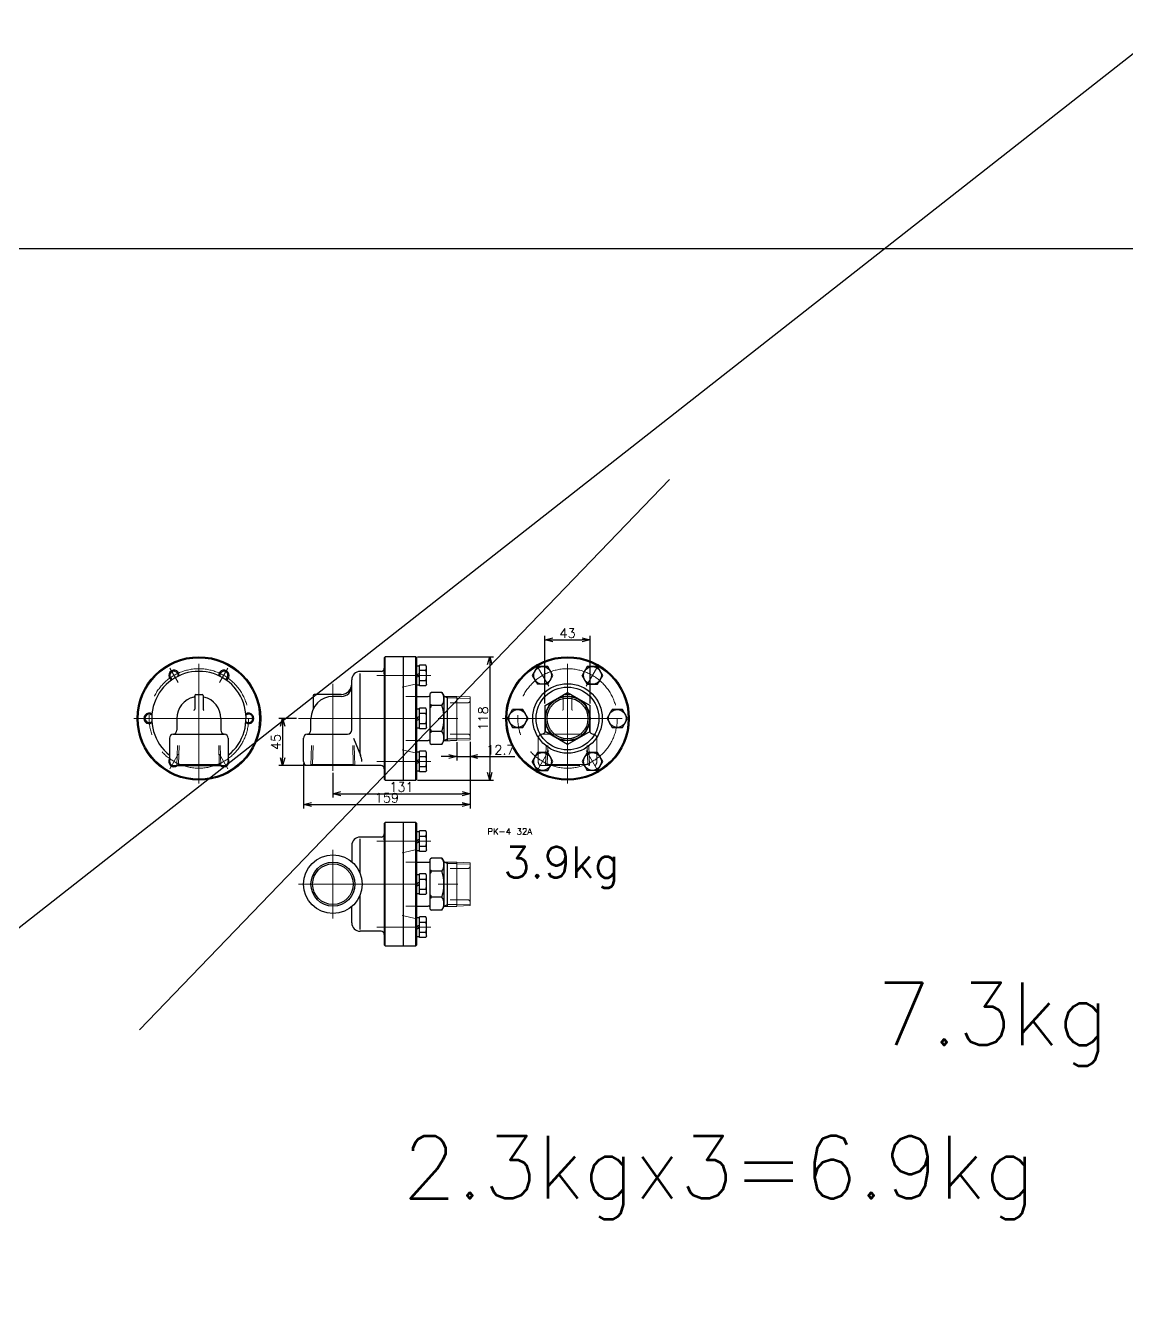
# Model space of a CAD drawing. Header units: millimetres. Extents: x -16130 to 36813, y -8099 to 27484.
# Drawn here: x -4125 to -3074, y 2422 to 3652 of the extents above; entities that cross this region are included whole.
import ezdxf

# ---------------------------------------------------------------- set-up
doc = ezdxf.new("R2010")
doc.units = ezdxf.units.MM
doc.header["$LTSCALE"] = 6
doc.header["$PDMODE"] = 99
doc.header["$PDSIZE"] = 1
doc.linetypes.add('CENTER2', pattern=[28.575, 19.05, -3.175, 3.175, -3.175])
doc.linetypes.add('HIDDEN', pattern=[9.525, 6.35, -3.175])
for name, color, linetype, lineweight in [('04_HIDDEN', 2, 'HIDDEN', 13), ('05_CENTER', 4, 'CENTER2', 13), ('08_DIM', 3, 'Continuous', 13)]:
    doc.layers.add(name, color=color, linetype=linetype, lineweight=lineweight)
doc.layers.add('10_DRAFT', color=8, linetype='Continuous', lineweight=0, plot=False)
doc.styles.add('KSS_TXT', font='txt.shx', dxfattribs={"bigfont": 'extfont2.shx'})
doc.dimstyles.new('KSS_DIM', dxfattribs={"dimtxt": 3, "dimasz": 2.5, "dimexe": 1.25, "dimexo": 0.625, "dimtad": 1, "dimdsep": 46, "dimtxsty": 'KSS_TXT', "dimblk": 'OPEN30', "dimcen": 0, "dimazin": 2, "dimtfac": 0.75, "dimtmove": 0, "dimatfit": 3, "dimldrblk": 'OPEN30', "dimfxl": 1, "dimtolj": 1, "dimarcsym": 0})

# ---------------------------------------------------------------- blocks, each defined once
blk = doc.blocks.new('_Open30')
at = {"color": 0, "linetype": 'ByBlock', "lineweight": -2}
for p, q in [((-1, 0.27), (0, 0)), ((0, 0), (-1, -0.27)), ((0, 0), (-1, 0))]:
    blk.add_line(p, q, dxfattribs=at)
blk = doc.blocks.new('*D1551')
at = {"layer": '08_DIM', "color": 0, "lineweight": -2, "transparency": 16777216}
for p, q in [((-3700.5, 2968.1), (-3700.5, 2914.9)), ((-3831.5, 2938.6), (-3831.5, 2914.9)), ((-3824, 2918.6), (-3708, 2918.6))]:
    blk.add_line(p, q, dxfattribs=at)
at = {"layer": 'Defpoints', "color": 0, "transparency": 16777216}
for p in [(-3700.5, 2969.9), (-3831.5, 2940.5), (-3700.5, 2918.6)]:
    blk.add_point(p, dxfattribs=at)
at = {"layer": '08_DIM', "color": 0, "lineweight": -2, "transparency": 16777216, "xscale": 7.5, "yscale": 7.5, "zscale": 7.5, "rotation": 180}
blk.add_blockref('_Open30', (-3831.5, 2918.6), dxfattribs=at)
at = {"layer": '08_DIM', "color": 0, "lineweight": -2, "transparency": 16777216, "xscale": 7.5, "yscale": 7.5, "zscale": 7.5}
blk.add_blockref('_Open30', (-3700.5, 2918.6), dxfattribs=at)
at = {"layer": '08_DIM', "color": 0, "transparency": 16777216, "insert": (-3766, 2925), "char_height": 9, "attachment_point": 5, "style": 'KSS_TXT'}
blk.add_mtext('\\A1;131', dxfattribs=at)
blk = doc.blocks.new('*D1552')
at = {"layer": '08_DIM', "color": 0, "lineweight": -2, "transparency": 16777216}
for p, q in [((-3700.5, 2968.1), (-3700.5, 2904.5)), ((-3859.5, 2947.6), (-3859.5, 2904.5)), ((-3852, 2908.3), (-3708, 2908.3))]:
    blk.add_line(p, q, dxfattribs=at)
at = {"layer": 'Defpoints', "color": 0, "transparency": 16777216}
for p in [(-3700.5, 2969.9), (-3859.5, 2949.5), (-3700.5, 2908.3)]:
    blk.add_point(p, dxfattribs=at)
at = {"layer": '08_DIM', "color": 0, "lineweight": -2, "transparency": 16777216, "xscale": 7.5, "yscale": 7.5, "zscale": 7.5, "rotation": 180}
blk.add_blockref('_Open30', (-3859.5, 2908.3), dxfattribs=at)
at = {"layer": '08_DIM', "color": 0, "lineweight": -2, "transparency": 16777216, "xscale": 7.5, "yscale": 7.5, "zscale": 7.5}
blk.add_blockref('_Open30', (-3700.5, 2908.3), dxfattribs=at)
at = {"layer": '08_DIM', "color": 0, "transparency": 16777216, "insert": (-3780, 2914.7), "char_height": 9, "attachment_point": 5, "style": 'KSS_TXT'}
blk.add_mtext('\\A1;159', dxfattribs=at)
blk = doc.blocks.new('*D1553')
at = {"layer": '08_DIM', "color": 0, "lineweight": -2, "transparency": 16777216}
for p, q in [((-3866.3, 2990.5), (-3883.2, 2990.5)), ((-3879.5, 2983), (-3879.5, 2953)), ((-3859.8, 2945.5), (-3883.2, 2945.5))]:
    blk.add_line(p, q, dxfattribs=at)
at = {"layer": 'Defpoints', "color": 0, "transparency": 16777216}
for p in [(-3864.5, 2990.5), (-3879.5, 2945.5), (-3857.9, 2945.5)]:
    blk.add_point(p, dxfattribs=at)
at = {"layer": '08_DIM', "color": 0, "lineweight": -2, "transparency": 16777216, "xscale": 7.5, "yscale": 7.5, "zscale": 7.5}
for p, rotation in [((-3879.5, 2990.5), 90), ((-3879.5, 2945.5), 270)]:
    blk.add_blockref('_Open30', p, dxfattribs=dict(at, rotation=rotation))
at = {"layer": '08_DIM', "color": 0, "transparency": 16777216, "insert": (-3885.9, 2968), "char_height": 9, "attachment_point": 5, "rotation": 90, "style": 'KSS_TXT'}
blk.add_mtext('\\A1;45', dxfattribs=at)
blk = doc.blocks.new('*D1554')
at = {"layer": '08_DIM', "color": 0, "lineweight": -2, "transparency": 16777216}
for p, q in [((-3750.6, 3049.5), (-3678, 3049.5)), ((-3681.8, 3042), (-3681.8, 2939)), ((-3750.6, 2931.5), (-3678, 2931.5))]:
    blk.add_line(p, q, dxfattribs=at)
at = {"layer": 'Defpoints', "color": 0, "transparency": 16777216}
for p in [(-3752.5, 3049.5), (-3752.5, 2931.5), (-3681.8, 2931.5)]:
    blk.add_point(p, dxfattribs=at)
at = {"layer": '08_DIM', "color": 0, "lineweight": -2, "transparency": 16777216, "xscale": 7.5, "yscale": 7.5, "zscale": 7.5}
for p, rotation in [((-3681.8, 3049.5), 90), ((-3681.8, 2931.5), 270)]:
    blk.add_blockref('_Open30', p, dxfattribs=dict(at, rotation=rotation))
at = {"layer": '08_DIM', "color": 0, "transparency": 16777216, "insert": (-3688.1, 2990.5), "char_height": 9, "attachment_point": 5, "rotation": 90, "style": 'KSS_TXT'}
blk.add_mtext('\\A1;118', dxfattribs=at)
blk = doc.blocks.new('*D1555')
at = {"layer": '08_DIM', "color": 0, "lineweight": -2, "transparency": 16777216}
for p, q in [((-3629, 3004.8), (-3629, 3069.4)), ((-3621.5, 3065.6), (-3593.5, 3065.6)), ((-3586, 3004.8), (-3586, 3069.4))]:
    blk.add_line(p, q, dxfattribs=at)
at = {"layer": 'Defpoints', "color": 0, "transparency": 16777216}
for p in [(-3586, 3065.6), (-3629, 3002.9), (-3586, 3002.9)]:
    blk.add_point(p, dxfattribs=at)
at = {"layer": '08_DIM', "color": 0, "lineweight": -2, "transparency": 16777216, "xscale": 7.5, "yscale": 7.5, "zscale": 7.5, "rotation": 180}
blk.add_blockref('_Open30', (-3629, 3065.6), dxfattribs=at)
at = {"layer": '08_DIM', "color": 0, "lineweight": -2, "transparency": 16777216, "xscale": 7.5, "yscale": 7.5, "zscale": 7.5}
blk.add_blockref('_Open30', (-3586, 3065.6), dxfattribs=at)
at = {"layer": '08_DIM', "color": 0, "transparency": 16777216, "insert": (-3607.5, 3072), "char_height": 9, "attachment_point": 5, "style": 'KSS_TXT'}
blk.add_mtext('\\A1;43', dxfattribs=at)
blk = doc.blocks.new('PK-4 32Ac_1_1')
at = {"color": 0}
for p, q in [((-28.7, 49.6), (-33.6, 41.1)), ((-18.8, 49.6), (-28.7, 49.6)), ((-13.9, 41.1), (-18.8, 49.6)), ((18.8, 49.6), (13.9, 41.1)), ((28.7, 49.6), (18.8, 49.6)), ((33.6, 41.1), (28.7, 49.6)), ((-33.6, 41.1), (-28.7, 32.6)), ((-18.8, 32.6), (-13.9, 41.1)), ((18.8, 32.6), (13.9, 41.1)), ((28.7, 32.6), (33.6, 41.1)), ((-18.8, 32.6), (-28.7, 32.6)), ((-21.5, 12.4), (0, 24.8)), ((0, 24.8), (21.5, 12.4)), ((18.8, 32.6), (28.7, 32.6)), ((-21.5, -12.4), (-21.5, 12.4)), ((21.5, -12.4), (21.5, 12.4)), ((-57.3, 0), (-52.4, 8.5)), ((-57.3, 0), (-52.4, -8.5)), ((-42.6, 8.5), (-52.4, 8.5)), ((-37.7, 0), (-42.6, 8.5)), ((-42.6, -8.5), (-37.7, 0)), ((37.7, 0), (42.6, 8.5)), ((37.7, 0), (42.6, -8.5)), ((52.4, 8.5), (42.6, 8.5)), ((57.3, 0), (52.4, 8.5)), ((52.4, -8.5), (57.3, 0)), ((-52.4, -8.5), (-42.6, -8.5)), ((42.6, -8.5), (52.4, -8.5)), ((0, -24.8), (-21.5, -12.4)), ((21.5, -12.4), (0, -24.8)), ((-28.7, -32.6), (-33.6, -41.1)), ((-18.8, -32.6), (-28.7, -32.6)), ((-13.9, -41.1), (-18.8, -32.6)), ((18.8, -32.6), (13.9, -41.1)), ((28.7, -32.6), (18.8, -32.6)), ((33.6, -41.1), (28.7, -32.6)), ((-28.7, -49.6), (-33.6, -41.1)), ((-18.8, -49.6), (-13.9, -41.1)), ((13.9, -41.1), (18.8, -49.6)), ((28.7, -49.6), (33.6, -41.1)), ((-28.7, -49.6), (-18.8, -49.6)), ((28.7, -49.6), (18.8, -49.6))]:
    blk.add_line(p, q, dxfattribs=at)
for centre, radius in [((0, 0), 59), ((0, 0), 58), ((-23.8, 41.1), 8.5), ((23.8, 41.1), 8.5), ((0, 0), 33.2), ((0, 0), 30), ((0, 0), 21.5), ((0, 0), 21), ((0, 0), 19.5), ((-47.5, 0), 8.5), ((47.5, 0), 8.5), ((-23.8, -41.1), 8.5), ((23.8, -41.1), 8.5)]:
    blk.add_circle(centre, radius, dxfattribs=at)
at = {"layer": '04_HIDDEN', "color": 0}
for p, q in [((-4, 22), (-4, 8.9)), ((-3, 23), (3, 23)), ((4, 22), (4, 8.9)), ((-21, 0), (-21, -11.1)), ((21, 0), (21, -11.1)), ((-28, -19), (-28, -41)), ((-24.5, -15), (24.5, -15)), ((28, -19), (28, -41)), ((-21, -45), (-20.4, -26)), ((-19.4, -44.1), (-18.9, -26)), ((19.4, -44.1), (18.9, -26)), ((21, -45), (20.4, -26)), ((-26.5, -45), (26.5, -45)), ((-19.4, -44.1), (-21, -45)), ((-19.4, -44.1), (19.4, -44.1)), ((19.4, -44.1), (21, -45))]:
    blk.add_line(p, q, dxfattribs=at)
for centre, radius, start, end in [((0, 0), 21, 103.1366, 180), ((-5, 21.4), 1, 283.1366, 0), ((-3, 22), 1, 90, 180), ((3, 22), 1, 0, 90), ((5, 21.4), 1, 180, 256.8634), ((0, 0), 21, 0, 76.8634), ((-5, 8.9), 1, 283.1366, 0), ((5, 8.9), 1, 180, 256.8634), ((-25, -11.1), 4, 277.1808, 0), ((25, -11.1), 4, 180, 262.8192), ((-24, -19), 4, 97.1808, 180), ((24, -19), 4, 0, 82.8192), ((-22, -41), 6, 180, 221.8103), ((22, -41), 6, 318.1897, 0)]:
    blk.add_arc(centre, radius, start, end, dxfattribs=at)
at = {"layer": '05_CENTER', "color": 0}
for p, q in [((0, -62), (0, 62)), ((-29.8, 51.5), (-17.8, 30.7)), ((29.8, 51.5), (17.8, 30.7)), ((-62, 0), (62, 0)), ((-29.8, -51.5), (-17.8, -30.7)), ((29.8, -51.5), (17.8, -30.7))]:
    blk.add_line(p, q, dxfattribs=at)
blk.add_circle((0, 0), 47.5, dxfattribs=at)
blk = doc.blocks.new('PK-4 32Ad_1_1')
at = {"color": 0}
for p, q in [((-4, 22), (-4, 8.9)), ((-3, 23), (3, 23)), ((4, 22), (4, 8.9)), ((-21, 0), (-21, -11.1)), ((21, 0), (21, -11.1)), ((-28, -19), (-28, -41)), ((-24.5, -15), (24.5, -15)), ((28, -19), (28, -41)), ((-26.5, -45), (26.5, -45))]:
    blk.add_line(p, q, dxfattribs=at)
for radius in [59, 58]:
    blk.add_circle((0, 0), radius, dxfattribs=at)
for centre, radius, start, end in [((0, 0), 45, 308.4786, 231.5214), ((-23.8, 41.1), 5, 357.3522, 242.6478), ((-23.8, 41.1), 4, 349.4088, 250.5912), ((23.8, 41.1), 5, 297.3522, 182.6478), ((23.8, 41.1), 4, 289.4088, 190.5912), ((0, 0), 21, 103.1366, 180), ((-5, 21.4), 1, 283.1366, 0), ((-3, 22), 1, 90, 180), ((3, 22), 1, 0, 90), ((5, 21.4), 1, 180, 256.8634), ((0, 0), 21, 0, 76.8634), ((-47.5, 0), 5, 57.3522, 302.6478), ((-47.5, 0), 4, 49.4088, 310.5912), ((-5, 8.9), 1, 283.1366, 0), ((5, 8.9), 1, 180, 256.8634), ((47.5, 0), 5, 237.3522, 122.6478), ((47.5, 0), 4, 229.4088, 130.5912), ((-25, -11.1), 4, 277.1808, 0), ((25, -11.1), 4, 180, 262.8192), ((-24, -19), 4, 97.1808, 180), ((24, -19), 4, 0, 82.8192), ((-23.8, -41.1), 5, 148.2117, 309.3977), ((-22, -41), 6, 180, 221.8103), ((-23.8, -41.1), 4, 255.005, 284.995), ((23.8, -41.1), 5, 230.6023, 31.7883), ((23.8, -41.1), 4, 255.005, 284.995), ((22, -41), 6, 318.1897, 0)]:
    blk.add_arc(centre, radius, start, end, dxfattribs=at)
at = {"layer": '04_HIDDEN', "color": 0}
for p, q in [((-21, -45), (-20.4, -26)), ((-19.4, -44.1), (-18.9, -26)), ((19.4, -44.1), (18.9, -26)), ((21, -45), (20.4, -26)), ((-19.4, -44.1), (-21, -45)), ((-19.4, -44.1), (19.4, -44.1)), ((19.4, -44.1), (21, -45))]:
    blk.add_line(p, q, dxfattribs=at)
at = {"layer": '05_CENTER', "color": 0}
for p, q in [((0, -62), (0, 62)), ((-19.8, 34.2), (-27.8, 48.1)), ((19.8, 34.2), (27.8, 48.1)), ((-62, 0), (62, 0)), ((-19.8, -34.2), (-27.8, -48.1)), ((19.8, -34.2), (27.8, -48.1))]:
    blk.add_line(p, q, dxfattribs=at)
blk.add_circle((0, 0), 47.5, dxfattribs=at)
blk = doc.blocks.new('PK-4 32Aa_1_1')
at = {"color": 0}
for p, q in [((-74.6, 59), (-75.6, 58)), ((-75.6, 58), (-75.6, -58)), ((-45.6, 59), (-74.6, 59)), ((-74.6, -59), (-74.6, 59)), ((-57.6, 59), (-57.6, -59)), ((-45.6, 59), (-44.6, 58)), ((-45.6, -59), (-45.6, 59)), ((-44.6, -58), (-44.6, 58)), ((-44.6, 50.3), (-42.1, 50.3)), ((-36, 50.9), (-42.1, 50.9)), ((-42.1, 31.3), (-42.1, 50.9)), ((-35.1, 49.4), (-36, 50.9)), ((-35.1, 32.9), (-35.1, 49.4)), ((-106.6, 36.8), (-106.6, 37)), ((-106.6, -11), (-106.6, 37)), ((-78.6, 45), (-98.6, 45)), ((-98.6, -33.7), (-98.6, 43)), ((-75.6, 42.5), (-75.6, 48)), ((-42.1, 43), (-44.6, 41.8)), ((-42.1, 40.5), (-44.6, 39.3)), ((-42.1, 46), (-36, 46)), ((-42.1, 31.9), (-44.6, 31.9)), ((-42.1, 36.2), (-36, 36.2)), ((-36, 31.3), (-42.1, 31.3)), ((-35.1, 32.9), (-36, 31.3)), ((-30.6, 24.8), (-31.6, 23.8)), ((-20.5, 24.8), (-30.6, 24.8)), ((-20.5, 24.8), (-18.6, 21.5)), ((-143.6, 21), (-143.6, 8.9)), ((-116.6, 23), (-141.6, 23)), ((-116.6, 21), (-124.6, 21)), ((-44.6, 21), (-33.6, 21)), ((-31.6, -23.8), (-31.6, 23.8)), ((-20.5, 12.4), (-30.6, 12.4)), ((-18.6, 21.5), (-18.6, -21.5)), ((-18.6, 21.3), (-6.3, 20.9)), ((-15.6, 19.8), (-18.6, 21.3)), ((-15.6, 21.2), (-15.6, -21.2)), ((-6.3, 19.5), (-15.6, 19.8)), ((-145.6, -11.1), (-145.6, 0)), ((-44.6, 9.2), (-42.1, 9.2)), ((-42.1, 1.9), (-44.6, 0.6)), ((-42.1, -9.8), (-42.1, 9.8)), ((-36, 9.8), (-42.1, 9.8)), ((-42.1, 4.9), (-36, 4.9)), ((-35.1, 8.2), (-36, 9.8)), ((-35.1, -8.2), (-35.1, 8.2)), ((-42.1, -0.6), (-44.6, -1.9)), ((-42.1, -9.2), (-44.6, -9.2)), ((-42.1, -4.9), (-36, -4.9)), ((-36, -9.8), (-42.1, -9.8)), ((-35.1, -8.2), (-36, -9.8)), ((-152.6, -41), (-152.6, -19)), ((-149.1, -15), (-110.6, -15)), ((-105, -19), (-98.4, -35.2)), ((-44.6, -21), (-33.6, -21)), ((-31.6, -23.8), (-30.6, -24.8)), ((-20.5, -12.4), (-30.6, -12.4)), ((-20.5, -24.8), (-18.6, -21.5)), ((-15.6, -19.8), (-18.6, -21.3)), ((-18.6, -21.3), (-6.3, -20.9)), ((-6.3, -19.5), (-15.6, -19.8)), ((-44.6, -31.9), (-42.1, -31.9)), ((-36, -31.3), (-42.1, -31.3)), ((-42.1, -50.9), (-42.1, -31.3)), ((-42.1, -36.2), (-36, -36.2)), ((-35.1, -32.9), (-36, -31.3)), ((-35.1, -49.4), (-35.1, -32.9)), ((-20.5, -24.8), (-30.6, -24.8)), ((-78.6, -45), (-151.1, -45)), ((-144, -44.1), (-145.6, -45)), ((-78.6, -45), (-98.6, -45)), ((-42.1, -39.3), (-44.6, -40.5)), ((-42.1, -41.8), (-44.6, -43)), ((-42.1, -46), (-36, -46)), ((-75.6, -58), (-74.6, -59)), ((-74.6, -59), (-45.6, -59)), ((-44.6, -58), (-45.6, -59)), ((-42.1, -50.3), (-44.6, -50.3)), ((-36, -50.9), (-42.1, -50.9)), ((-35.1, -49.4), (-36, -50.9))]:
    blk.add_line(p, q, dxfattribs=at)
for centre, radius, start, end in [((-98.6, 37), 8, 90, 180), ((-78.6, 48), 3, 270, 0), ((-38.9, 48.5), 3.8, 319.8693, 0), ((-49, 41.1), 13.9, 339.3001, 20.6999), ((-116.6, 33), 10, 270, 0), ((-116.6, 31), 10, 270, 0), ((-38.9, 33.8), 3.8, 0, 40.1307), ((-29.6, 18.6), 11, 325.6158, 34.3842), ((-124.6, 0), 21, 90, 180), ((-141.6, 21), 2, 90, 180), ((-33.6, 23), 2, 270, 0), ((-31.7, 12.4), 1.08, 0, 85.9914), ((-33.4, 12.4), 2.8, 310.0113, 0), ((-59.7, 0), 41.1, 342.412, 17.588), ((-38.9, 7.3), 3.8, 319.8693, 0), ((-49, 0), 13.9, 339.3001, 20.6999), ((-149.6, -11.1), 4, 277.1808, 0), ((-110.6, -11), 4, 270, 0), ((-38.9, -7.3), 3.8, 0, 40.1307), ((-33.4, -12.4), 2.8, 0, 49.9887), ((-148.6, -19), 4, 97.1808, 180), ((-33.6, -23), 2, 0, 90), ((-31.7, -12.4), 1.08, 274.0086, 0), ((-29.6, -18.6), 11, 325.6158, 34.3842), ((-93.6, -33.7), 5, 180, 202.1936), ((-124.6, -45), 28, 8.2132, 20.4265), ((-38.9, -33.8), 3.8, 319.8693, 0), ((-49, -41.1), 13.9, 339.3001, 20.6999), ((-146.6, -41), 6, 180, 221.8103), ((-78.6, -48), 3, 0, 90), ((-38.9, -48.5), 3.8, 0, 40.1307)]:
    blk.add_arc(centre, radius, start, end, dxfattribs=at)
at = {"layer": '04_HIDDEN', "color": 0}
for p, q in [((-58.6, 30), (-44.6, 33.2)), ((-44.6, 21), (-55.1, 21)), ((4.4, 15), (-12.6, 15)), ((-44.6, -21), (-55.1, -21)), ((4.4, -15), (-12.6, -15)), ((-145.6, -45), (-145, -26)), ((-144, -44.1), (-143.5, -26)), ((-105.2, -44.1), (-105.7, -26)), ((-103.6, -45), (-104.2, -26)), ((-58.6, -30), (-44.6, -33.2)), ((-144, -44.1), (-105.2, -44.1)), ((-105.2, -44.1), (-103.6, -45))]:
    blk.add_line(p, q, dxfattribs=at)
for centre, start, end in [((4.4, 17), 270, 0), ((4.4, -17), 0, 90)]:
    blk.add_arc(centre, 2, start, end, dxfattribs=at)
at = {"layer": '05_CENTER', "color": 0}
for p, q in [((-82.6, 41.1), (-31.1, 41.1)), ((-124.6, -50), (-124.6, 33)), ((-157.6, 0), (11.4, 0)), ((-82.6, -41.1), (-31.1, -41.1))]:
    blk.add_line(p, q, dxfattribs=at)
at = {"layer": '10_DRAFT'}
for p, q in [((-6.3, 20.9), (6.4, 20.5)), ((-6.3, 20.9), (-6.3, -20.9)), ((6.4, 19.1), (-6.3, 19.5)), ((6.4, 20.5), (6.4, -20.5)), ((6.4, -19.1), (-6.3, -19.5)), ((-6.3, -20.9), (6.4, -20.5))]:
    blk.add_line(p, q, dxfattribs=at)
blk = doc.blocks.new('*D1601')
at = {"layer": '08_DIM', "color": 0, "lineweight": -2, "transparency": 16777216}
for p, q in [((-3713.2, 2967.7), (-3713.2, 2950.4)), ((-3700.5, 2968.1), (-3700.5, 2950.4)), ((-3720.7, 2954.1), (-3728.2, 2954.1)), ((-3713.2, 2954.1), (-3700.5, 2954.1)), ((-3693, 2954.1), (-3657.7, 2954.1))]:
    blk.add_line(p, q, dxfattribs=at)
at = {"layer": 'Defpoints', "color": 0, "transparency": 16777216}
for p in [(-3713.2, 2969.6), (-3700.5, 2969.9), (-3700.5, 2954.1)]:
    blk.add_point(p, dxfattribs=at)
at = {"layer": '08_DIM', "color": 0, "lineweight": -2, "transparency": 16777216, "xscale": 7.5, "yscale": 7.5, "zscale": 7.5}
blk.add_blockref('_Open30', (-3713.2, 2954.1), dxfattribs=at)
at = {"layer": '08_DIM', "color": 0, "lineweight": -2, "transparency": 16777216, "xscale": 7.5, "yscale": 7.5, "zscale": 7.5, "rotation": 180}
blk.add_blockref('_Open30', (-3700.5, 2954.1), dxfattribs=at)
at = {"layer": '08_DIM', "color": 0, "transparency": 16777216, "insert": (-3671.6, 2960.5), "char_height": 9, "attachment_point": 5, "style": 'KSS_TXT'}
blk.add_mtext('\\A1;12.7', dxfattribs=at)
blk = doc.blocks.new('PK-4 32Ab_1_1')
at = {"color": 0}
for p, q in [((-74.6, 59), (-75.6, 58)), ((-75.6, 58), (-75.6, -58)), ((-45.6, 59), (-74.6, 59)), ((-74.6, -59), (-74.6, 59)), ((-57.6, 59), (-57.6, -59)), ((-45.6, 59), (-44.6, 58)), ((-45.6, -59), (-45.6, 59)), ((-44.6, -58), (-44.6, 58)), ((-44.6, 50.3), (-42.1, 50.3)), ((-36, 50.9), (-42.1, 50.9)), ((-42.1, 31.3), (-42.1, 50.9)), ((-35.1, 49.4), (-36, 50.9)), ((-35.1, 32.9), (-35.1, 49.4)), ((-106.6, 36.8), (-106.6, 37)), ((-78.6, 45), (-98.6, 45)), ((-98.6, 10.4), (-98.6, 43.2)), ((-75.6, 42.5), (-75.6, 48)), ((-42.1, 43), (-44.6, 41.8)), ((-42.1, 40.5), (-44.6, 39.3)), ((-42.1, 46), (-36, 46)), ((-106.6, 36.8), (-106.6, 21.4)), ((-42.1, 31.9), (-44.6, 31.9)), ((-42.1, 36.2), (-36, 36.2)), ((-36, 31.3), (-42.1, 31.3)), ((-35.1, 32.9), (-36, 31.3)), ((-30.6, 24.8), (-31.6, 23.8)), ((-20.5, 24.8), (-30.6, 24.8)), ((-20.5, 24.8), (-18.6, 21.5)), ((-44.6, 21), (-33.6, 21)), ((-31.6, -23.8), (-31.6, 23.8)), ((-20.5, 12.4), (-30.6, 12.4)), ((-18.6, 21.5), (-18.6, -21.5)), ((-18.6, 21.3), (-6.3, 20.9)), ((-15.6, 19.8), (-18.6, 21.3)), ((-15.6, 21.2), (-15.6, -21.2)), ((-6.3, 19.5), (-15.6, 19.8)), ((-44.6, 9.2), (-42.1, 9.2)), ((-42.1, 1.9), (-44.6, 0.6)), ((-42.1, -9.8), (-42.1, 9.8)), ((-36, 9.8), (-42.1, 9.8)), ((-42.1, 4.9), (-36, 4.9)), ((-35.1, 8.2), (-36, 9.8)), ((-35.1, -8.2), (-35.1, 8.2)), ((-98.6, -43.2), (-98.6, -10.4)), ((-42.1, -0.6), (-44.6, -1.9)), ((-42.1, -9.2), (-44.6, -9.2)), ((-42.1, -4.9), (-36, -4.9)), ((-36, -9.8), (-42.1, -9.8)), ((-35.1, -8.2), (-36, -9.8)), ((-106.6, -36.8), (-106.6, -21.4)), ((-44.6, -21), (-33.6, -21)), ((-31.6, -23.8), (-30.6, -24.8)), ((-20.5, -12.4), (-30.6, -12.4)), ((-20.5, -24.8), (-18.6, -21.5)), ((-15.6, -19.8), (-18.6, -21.3)), ((-18.6, -21.3), (-6.3, -20.9)), ((-6.3, -19.5), (-15.6, -19.8)), ((-106.6, -36.8), (-106.6, -37)), ((-44.6, -31.9), (-42.1, -31.9)), ((-36, -31.3), (-42.1, -31.3)), ((-42.1, -50.9), (-42.1, -31.3)), ((-42.1, -36.2), (-36, -36.2)), ((-35.1, -32.9), (-36, -31.3)), ((-35.1, -49.4), (-35.1, -32.9)), ((-20.5, -24.8), (-30.6, -24.8)), ((-78.6, -45), (-98.6, -45)), ((-78.6, -45), (-98.6, -45)), ((-78.6, -45), (-98.6, -45)), ((-42.1, -39.3), (-44.6, -40.5)), ((-42.1, -41.8), (-44.6, -43)), ((-42.1, -46), (-36, -46)), ((-75.6, -58), (-74.6, -59)), ((-74.6, -59), (-45.6, -59)), ((-44.6, -58), (-45.6, -59)), ((-42.1, -50.3), (-44.6, -50.3)), ((-36, -50.9), (-42.1, -50.9)), ((-35.1, -49.4), (-36, -50.9))]:
    blk.add_line(p, q, dxfattribs=at)
for radius in [28, 21, 19.4]:
    blk.add_circle((-124.6, 0), radius, dxfattribs=at)
for centre, radius, start, end in [((-98.6, 37), 8, 90, 180), ((-78.6, 48), 3, 270, 0), ((-38.9, 48.5), 3.8, 319.8693, 0), ((-49, 41.1), 13.9, 339.3001, 20.6999), ((-38.9, 33.8), 3.8, 0, 40.1307), ((-29.6, 18.6), 11, 325.6158, 34.3842), ((-33.6, 23), 2, 270, 0), ((-31.7, 12.4), 1.08, 0, 85.9914), ((-33.4, 12.4), 2.8, 310.0113, 0), ((-59.7, 0), 41.1, 342.412, 17.588), ((-38.9, 7.3), 3.8, 319.8693, 0), ((-49, 0), 13.9, 339.3001, 20.6999), ((-38.9, -7.3), 3.8, 0, 40.1307), ((-33.4, -12.4), 2.8, 0, 49.9887), ((-33.6, -23), 2, 0, 90), ((-31.7, -12.4), 1.08, 274.0086, 0), ((-29.6, -18.6), 11, 325.6158, 34.3842), ((-38.9, -33.8), 3.8, 319.8693, 0), ((-49, -41.1), 13.9, 339.3001, 20.6999), ((-98.6, -37), 8, 180, 270), ((-78.6, -48), 3, 0, 90), ((-78.6, -48), 3, 0, 90), ((-38.9, -48.5), 3.8, 0, 40.1307)]:
    blk.add_arc(centre, radius, start, end, dxfattribs=at)
at = {"layer": '04_HIDDEN', "color": 0}
for p, q in [((-58.6, 30), (-44.6, 33.2)), ((-44.6, 21), (-55.1, 21)), ((4.4, 15), (-12.6, 15)), ((-44.6, -21), (-55.1, -21)), ((4.4, -15), (-12.6, -15)), ((-58.6, -30), (-44.6, -33.2))]:
    blk.add_line(p, q, dxfattribs=at)
for centre, start, end in [((4.4, 17), 270, 0), ((4.4, -17), 0, 90)]:
    blk.add_arc(centre, 2, start, end, dxfattribs=at)
at = {"layer": '05_CENTER', "color": 0}
for p, q in [((-82.6, 41.1), (-31.1, 41.1)), ((-124.6, -32.9), (-124.6, 32.9)), ((-157.6, 0), (11.4, 0)), ((-82.6, -41.1), (-31.1, -41.1))]:
    blk.add_line(p, q, dxfattribs=at)
at = {"layer": '10_DRAFT'}
for p, q in [((-6.3, 20.9), (6.4, 20.5)), ((-6.3, 20.9), (-6.3, -20.9)), ((6.4, 19.1), (-6.3, 19.5)), ((6.4, 20.5), (6.4, -20.5)), ((6.4, -19.1), (-6.3, -19.5)), ((-6.3, -20.9), (6.4, -20.5))]:
    blk.add_line(p, q, dxfattribs=at)

msp = doc.modelspace()

# ---------------------------------------------------------------- linework, layer by layer
at = {"color": 2}
msp.add_line((-1466.0164, 4882.37819), (-14764.10563, -5554.72697), dxfattribs=at)
at = {"color": 3}
msp.add_line((-3510.17789, 3218.80836), (-4016.32482, 2693.12503), dxfattribs=at)
at = {"color": 2}
msp.add_lwpolyline([(-5148.42613, -1211.29119), (-2112.40419, -1211.29119), (-2112.40419, 3439.14606), (-5148.42613, 3439.14606)], close=True, dxfattribs=at)

# ---------------------------------------------------------------- block references
at = {"color": 4}
for name, p in [('PK-4 32Ad_1_1', (-3959.47486, 2990.49709)), ('PK-4 32Ac_1_1', (-3607.47486, 2990.49709)), ('PK-4 32Aa_1_1', (-3706.87486, 2990.49709)), ('PK-4 32Ab_1_1', (-3706.87486, 2832.16468))]:
    msp.add_blockref(name, p, dxfattribs=at)

# ---------------------------------------------------------------- texts
at = {"color": 0, "style": 'KSS_TXT'}
msp.add_text('PK-4 32A', height=6, dxfattribs=at).set_placement((-3684.09914, 2879.49709))
at = {"layer": '08_DIM', "color": 6, "style": 'KSS_TXT'}
for s, height, p in [('3.9kg', 30, (-3668.68381, 2838.29775)), ('7.3kg', 60, (-3312.089, 2678.24065)), ('2.3kgx3=6.9kg', 60, (-3765.04068, 2531.80798))]:
    msp.add_text(s, height=height, dxfattribs=at).set_placement(p)

# ---------------------------------------------------------------- dimensions: what is measured, and where the dimension line sits
at = {"layer": '08_DIM'}
for base, p1, p2, picture, middle in [((-3585.97486, 3065.6381), (-3628.97486, 3002.91012), (-3585.97486, 3002.91012), '*D1555', (-3607.47486, 3072.0131)), ((-3700.47486, 2908.29137), (-3859.47486, 2949.49709), (-3700.47486, 2969.94834), '*D1552', (-3779.97486, 2914.67262)), ((-3700.47486, 2918.6165), (-3831.47486, 2940.49709), (-3700.47486, 2969.94834), '*D1551', (-3765.97486, 2924.9915)), ((-3700.47486, 2954.13985), (-3713.17486, 2969.55147), (-3700.47486, 2969.94834), '*D1601', (-3671.59986, 2960.51485))]:
    dim = msp.add_linear_dim(base=base, p1=p1, p2=p2, dimstyle='KSS_DIM', override={"dimscale": 3}, dxfattribs=at)
    dim.commit()
    dim.dimension.update_dxf_attribs({"geometry": picture, "text_midpoint": middle})
for base, p1, p2, picture, middle in [((-3681.77132, 2931.49709), (-3752.47486, 3049.49709), (-3752.47486, 2931.49709), '*D1554', (-3688.14632, 2990.49709)), ((-3879.47875, 2945.49709), (-3864.47486, 2990.49709), (-3857.94699, 2945.49709), '*D1553', (-3885.86, 2967.99709))]:
    dim = msp.add_linear_dim(base=base, p1=p1, p2=p2, angle=90, dimstyle='KSS_DIM', override={"dimscale": 3}, dxfattribs=at)
    dim.commit()
    dim.dimension.update_dxf_attribs({"geometry": picture, "text_midpoint": middle})

doc.saveas('drawing.dxf')
